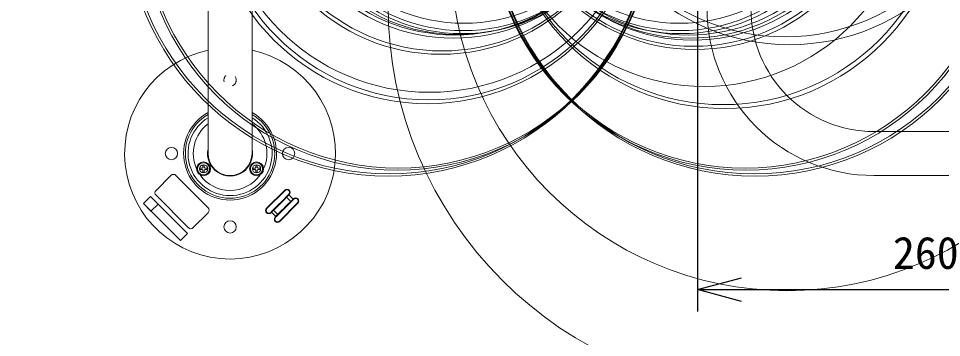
# Model space of a CAD drawing. Units: millimetres, scale not verified. Extents: x -80 to 100, y -65 to 223.
# Drawn here: x -40.1 to 12.4, y 0.9 to 19.1 of the extents above; entities that cross this region are included whole.
import ezdxf
from ezdxf.enums import TextEntityAlignment as Align

# ---------------------------------------------------------------- set-up
doc = ezdxf.new("R2010")
doc.units = ezdxf.units.MM
doc.header["$LTSCALE"] = 0.125
doc.header["$PDMODE"] = 32
doc.header["$PDSIZE"] = 0.025
doc.linetypes.add('USER2', pattern=[7.938, 3.175, -4.763])
for name, color, linetype in [('0-0_0', 7, 'Continuous'), ('0-1_Defpoints', 7, 'Continuous'), ('0-6_SUNPO', 7, 'Continuous')]:
    doc.layers.add(name, color=color, linetype=linetype)
doc.layers.add('0-5_GAIKEI', color=1, linetype='Continuous', lineweight=18)
doc.styles.add('ＭＳ ゴシック', font='')
doc.styles.get('ＭＳ ゴシック').set_extended_font_data('MS Gothic')

# ---------------------------------------------------------------- blocks, each defined once
blk = doc.blocks.new('_Open30')
at = {"layer": '0-0_0'}
blk.add_line((0, 0), (-1, 0), dxfattribs=at)
blk.add_lwpolyline([(-1, 0.26795), (0, 0), (-1, -0.26795)], dxfattribs=at)
blk = doc.blocks.new('D3')
at = {"layer": '0-1_Defpoints'}
for p in [(63.0082, 93.047), (88.9967, 66.8776), (88.9967, 65.1428)]:
    blk.add_point(p, dxfattribs=at)
at = {"layer": '0-6_SUNPO'}
for p, q in [((63.0082, 92.422), (63.0082, 63.8928)), ((88.9967, 66.2526), (88.9967, 63.8928)), ((65.5082, 65.1428), (86.4967, 65.1428))]:
    blk.add_line(p, q, dxfattribs=at)
at = {"layer": '0-6_SUNPO', "xscale": 2.5, "yscale": 2.5, "rotation": 180}
blk.add_blockref('_Open30', (63.0082, 65.1428), dxfattribs=at)
at = {"layer": '0-6_SUNPO', "xscale": 2.5, "yscale": 2.5}
blk.add_blockref('_Open30', (88.9967, 65.1428), dxfattribs=at)
at = {"layer": '0-6_SUNPO', "style": 'ＭＳ ゴシック'}
blk.add_text('260', height=1.833, dxfattribs=at).set_placement((74.1275, 65.7678), align=Align.BOTTOM_LEFT)
blk = doc.blocks.new('D1')
at = {"layer": '0-1_Defpoints'}
for p in [(73.5472, 93.2476), (88.9967, 66.8776), (100.0216, 66.8776)]:
    blk.add_point(p, dxfattribs=at)
at = {"layer": '0-6_SUNPO'}
for p, q in [((74.1722, 93.2476), (101.2716, 93.2476)), ((100.0216, 90.7476), (100.0216, 69.3776)), ((89.6217, 66.8776), (101.2716, 66.8776))]:
    blk.add_line(p, q, dxfattribs=at)
at = {"layer": '0-6_SUNPO', "xscale": 2.5, "yscale": 2.5}
for p, rotation in [((100.0216, 93.2476), 90), ((100.0216, 66.8776), 270)]:
    blk.add_blockref('_Open30', p, dxfattribs=dict(at, rotation=rotation))
at = {"layer": '0-6_SUNPO', "style": 'ＭＳ ゴシック'}
blk.add_text('264', height=1.833, rotation=90, dxfattribs=at).set_placement((99.3966, 78.1876), align=Align.BOTTOM_LEFT)

msp = doc.modelspace()

# ---------------------------------------------------------------- linework, layer by layer
at = {"layer": '0-5_GAIKEI', "color": 7}
for p, q in [((-29.3523, 11.3778), (-29.3523, 25.8978)), ((-26.8523, 11.3778), (-26.8523, 25.8978)), ((23.0962, 12.6278), (8.5462, 12.6278)), ((23.0162, 10.1278), (8.5462, 10.1278))]:
    msp.add_line(p, q, dxfattribs=at)
at = {"layer": '0-5_GAIKEI'}
for p, q in [((-29.5742, 10.7128), (-29.5742, 10.5928)), ((-29.5242, 10.5428), (-29.4042, 10.5428)), ((-26.5604, 10.7128), (-26.5604, 10.5928)), ((-26.5104, 10.5428), (-26.3904, 10.5428)), ((-32.3174, 9.2839), (-31.4689, 10.1325)), ((-31.1861, 10.1325), (-29.3476, 8.294)), ((-29.5742, 10.4228), (-29.5742, 10.3028)), ((-28.3023, 10.1337), (-28.3023, 10.1439)), ((-27.9023, 10.1439), (-27.9023, 10.1337)), ((-26.5604, 10.4228), (-26.5604, 10.3028)), ((-30.479, 7.1626), (-32.3174, 9.0011)), ((-26.0234, 8.2665), (-24.991, 9.2989)), ((-26.0022, 8.2453), (-24.9698, 9.2777)), ((-24.9698, 9.2777), (-24.991, 9.2989)), ((-24.9201, 8.903), (-24.7577, 9.0655)), ((-24.7589, 9.0219), (-24.8827, 8.8981)), ((-24.721, 9.0598), (-24.7793, 9.0015)), ((-24.7365, 9.0443), (-24.7589, 9.0219)), ((-24.7365, 9.0443), (-24.7577, 9.0655)), ((-33.0308, 8.5281), (-32.6278, 8.9312)), ((-30.9307, 6.428), (-33.0308, 8.5281)), ((-32.6278, 8.9312), (-30.5277, 6.8311)), ((-25.5793, 8.2014), (-24.926, 8.8548)), ((-25.0122, 8.811), (-25.5355, 8.2877)), ((-25.5284, 7.7715), (-24.6423, 8.6577)), ((-24.991, 8.7898), (-25.5143, 8.2665)), ((-25.3447, 7.9128), (-24.4748, 8.7827)), ((-24.2415, 8.5493), (-25.2739, 7.517)), ((-25.2739, 8.0261), (-24.7506, 8.5493)), ((-24.9201, 8.903), (-25.0122, 8.811)), ((-24.991, 8.7898), (-25.0122, 8.811)), ((-24.8827, 8.8981), (-24.991, 8.7898)), ((-24.7294, 8.5281), (-24.7506, 8.5493)), ((-24.5329, 8.767), (-24.4811, 8.8188)), ((-24.4748, 8.7827), (-24.496, 8.8039)), ((-29.3476, 8.0111), (-30.1961, 7.1626)), ((-26.0234, 8.2665), (-26.0022, 8.2453)), ((-25.7577, 8.0655), (-25.79, 8.0332)), ((-25.79, 8.0332), (-25.7688, 8.0119)), ((-25.7319, 8.0488), (-25.7838, 7.997)), ((-25.7577, 8.0655), (-25.6276, 8.1956)), ((-25.5355, 8.2877), (-25.6276, 8.1956)), ((-25.5143, 8.2665), (-25.6226, 8.1582)), ((-25.5355, 8.2877), (-25.5143, 8.2665)), ((-25.3447, 7.9128), (-25.4749, 7.7827)), ((-25.2739, 8.0261), (-25.2526, 8.0049)), ((-25.5439, 7.7561), (-25.4855, 7.8144)), ((-30.5277, 6.8311), (-30.9307, 6.428))]:
    msp.add_line(p, q, dxfattribs=at)
for points in [[(-29.6942, 10.4728), (-29.8142, 10.4728), (-29.8142, 10.5428), (-29.6942, 10.5428)], [(-29.6442, 10.5928), (-29.6442, 10.7128), (-29.5742, 10.7128)], [(-29.4042, 10.5428), (-29.4042, 10.4728), (-29.5242, 10.4728)], [(-26.6804, 10.4728), (-26.8004, 10.4728), (-26.8004, 10.5428), (-26.6804, 10.5428)], [(-26.6304, 10.5928), (-26.6304, 10.7128), (-26.5604, 10.7128)], [(-26.3904, 10.5428), (-26.3904, 10.4728), (-26.5104, 10.4728)], [(-29.5742, 10.3028), (-29.6442, 10.3028), (-29.6442, 10.4228)], [(-26.5604, 10.3028), (-26.6304, 10.3028), (-26.6304, 10.4228)], [(-24.7589, 9.0219), (-24.7733, 9.0325), (-24.7822, 9.0353), (-24.786, 9.0352), (-24.79, 9.0332)], [(-24.7589, 9.0219), (-24.5185, 8.7815), (-24.496, 8.8039)], [(-24.2415, 8.5493), (-24.2627, 8.5706), (-25.2951, 7.5382), (-25.2739, 7.517)], [(-24.8827, 8.8981), (-24.6423, 8.6577), (-24.5185, 8.7815)], [(-24.5072, 8.7503), (-24.5059, 8.7521), (-24.505, 8.7568), (-24.5076, 8.7665)], [(-25.506, 7.794), (-25.7464, 8.0344), (-25.7688, 8.0119)], [(-25.7572, 8.0493), (-25.7593, 8.0552), (-25.7598, 8.0605), (-25.7588, 8.0641), (-25.7577, 8.0655)], [(-25.3822, 7.9178), (-25.6226, 8.1582), (-25.7464, 8.0344)], [(-25.5284, 7.7715), (-25.5072, 7.7503), (-25.4749, 7.7827)], [(-25.506, 7.794), (-25.4915, 7.7833), (-25.4826, 7.7805), (-25.4788, 7.7807), (-25.4749, 7.7827)]]:
    msp.add_lwpolyline(points, dxfattribs=at)
msp.add_lwpolyline([(-32.6066, 8.1039), (-33.0308, 8.5281), (-32.6278, 8.9312), (-32.2035, 8.5069)], close=True, dxfattribs=at)
for centre, radius in [((2.3212, -11.5414), 53.4379), ((3.0451, 19.8482), 22.1579), ((3.5969, 22.7258), 19.1469), ((3.4845, 30.0069), 11.9898), ((3.7364, 29.7189), 12.1525), ((-19.1023, 25.0364), 14.9398), ((-19.053, 25.0843), 14.8664), ((1.7766, 25.0364), 14.9398), ((1.7273, 25.0843), 14.8664), ((-18.5848, 25.0212), 14.5879), ((-18.5357, 25.0687), 14.515), ((1.2591, 25.0212), 14.5879), ((1.2099, 25.0687), 14.515), ((-16.8702, 26.5627), 12.3535), ((-16.7446, 26.9191), 12.0606), ((0.0689, 26.6139), 12.6782), ((-0.0276, 26.6984), 12.5398), ((-16.7839, 26.6484), 12.2214), ((-16.1061, 27.888), 10.8662), ((-16.0242, 27.9591), 10.7476), ((-15.3844, 28.1934), 10.2578), ((-15.3095, 28.2612), 10.1454), ((-1.0982, 26.9118), 11.7189), ((-1.6344, 27.8772), 10.5879), ((-1.9413, 28.1934), 10.2578), ((-1.7083, 27.9486), 10.4747), ((-2.0162, 28.2612), 10.1454), ((-1.7751, 28.1623), 10.3369), ((-15.1407, 28.1862), 10.044), ((-14.8893, 28.1551), 9.9615), ((-14.8241, 28.2238), 9.8548), ((-14.7937, 28.4847), 9.6989), ((-2.4364, 28.1551), 9.9615), ((-2.5016, 28.2238), 9.8548), ((-2.532, 28.4847), 9.6989), ((-31.4373, 11.3778), 0.35), ((-24.7673, 11.3778), 0.35), ((-29.6092, 10.5078), 0.4), ((-29.6092, 10.5078), 0.35), ((-29.6092, 10.5078), 0.3489), ((-29.6092, 10.5078), 0.3452), ((-29.6092, 10.5078), 0.2345), ((-26.5954, 10.5078), 0.4), ((-26.5954, 10.5078), 0.35), ((-26.5954, 10.5078), 0.3489), ((-26.5954, 10.5078), 0.3452), ((-26.5954, 10.5078), 0.2345), ((-28.1023, 7.2028), 0.35)]:
    msp.add_circle(centre, radius, dxfattribs=at)
at = {"layer": '0-5_GAIKEI', "linetype": 'USER2'}
msp.add_circle((-28.1023, 15.5528), 0.35, dxfattribs=at)
at = {"layer": '0-5_GAIKEI', "color": 7}
for centre, radius, start, end in [((8.5462, 19.6278), 9.5, 179.99999, 270), ((8.5462, 19.6278), 7, 179.99999, 270), ((-28.1023, 11.3778), 6, 102.0247, 77.96894)]:
    msp.add_arc(centre, radius, start, end, dxfattribs=at)
at = {"layer": '0-5_GAIKEI'}
for centre, radius, start, end in [((-28.1023, 11.3778), 2.6433, 118.22204, 61.77796), ((-28.1023, 11.3778), 2.5448, 119.4188, 60.5812), ((-28.1023, 11.3778), 2.3915, 121.51202, 58.48799), ((-28.1023, 11.3778), 2.0961, 126.6088, 204.5314), ((-28.1023, 11.3778), 2.0961, 335.4686, 53.39121), ((-28.1023, 11.3778), 1.28, 167.56912, 12.43096), ((-28.1023, 11.3778), 1.26, 172.77239, 7.21914), ((-28.1023, 11.3778), 1.25, 180, 0), ((-29.6942, 10.5928), 0.05, 270, 0), ((-29.5242, 10.5928), 0.05, 180, 270), ((-26.6804, 10.5928), 0.05, 270, 0), ((-26.5104, 10.5928), 0.05, 180, 270), ((-31.3275, 9.991), 0.2, 45, 135), ((-28.1023, 11.3778), 2.0961, 215.46859, 324.53141), ((-29.6942, 10.4228), 0.05, 0, 90), ((-29.5242, 10.4228), 0.05, 90, 179.99999), ((-26.6804, 10.4228), 0.05, 0, 90), ((-26.5104, 10.4228), 0.05, 90, 179.99999), ((-32.176, 9.1425), 0.2, 135, 225), ((-24.8637, 9.1716), 0.18, 315, 135), ((-24.8637, 9.1716), 0.15, 315, 135), ((-24.5567, 8.7421), 0.0549, 26.45047, 45.82556), ((-24.3688, 8.6766), 0.18, 315, 135), ((-24.3688, 8.6766), 0.15, 315, 135), ((-29.489, 8.1526), 0.2, 315, 45), ((-25.8961, 8.1392), 0.18, 135, 315), ((-25.8961, 8.1392), 0.15, 135, 315), ((-25.7073, 8.0744), 0.0559, 206.6363, 225.64193), ((-25.4011, 7.6442), 0.18, 135, 315), ((-25.4011, 7.6442), 0.15, 135, 315), ((-30.3375, 7.304), 0.2, 225, 315)]:
    msp.add_arc(centre, radius, start, end, dxfattribs=at)
for centre, major_axis, start_param, end_param in [((-24.8989, 8.8818), (-0.0212, 0.0212), 4.712389, 6.2831853), ((-24.6585, 8.6414), (-0.0212, 0.0212), 3.1415927, 4.712389), ((-25.6063, 8.1744), (0.0212, -0.0212), 3.1415927, 4.712389), ((-25.3659, 7.934), (0.0212, -0.0212), 4.712389, 6.2831853)]:
    msp.add_ellipse(centre, major_axis=major_axis, ratio=0.765974, start_param=start_param, end_param=end_param, dxfattribs=at)

# ---------------------------------------------------------------- block references
at = {"layer": '0-6_SUNPO'}
for name in ['D3', 'D1']:
    msp.add_blockref(name, (-64.5005, -61.4999), dxfattribs=at)

doc.saveas('drawing.dxf')
